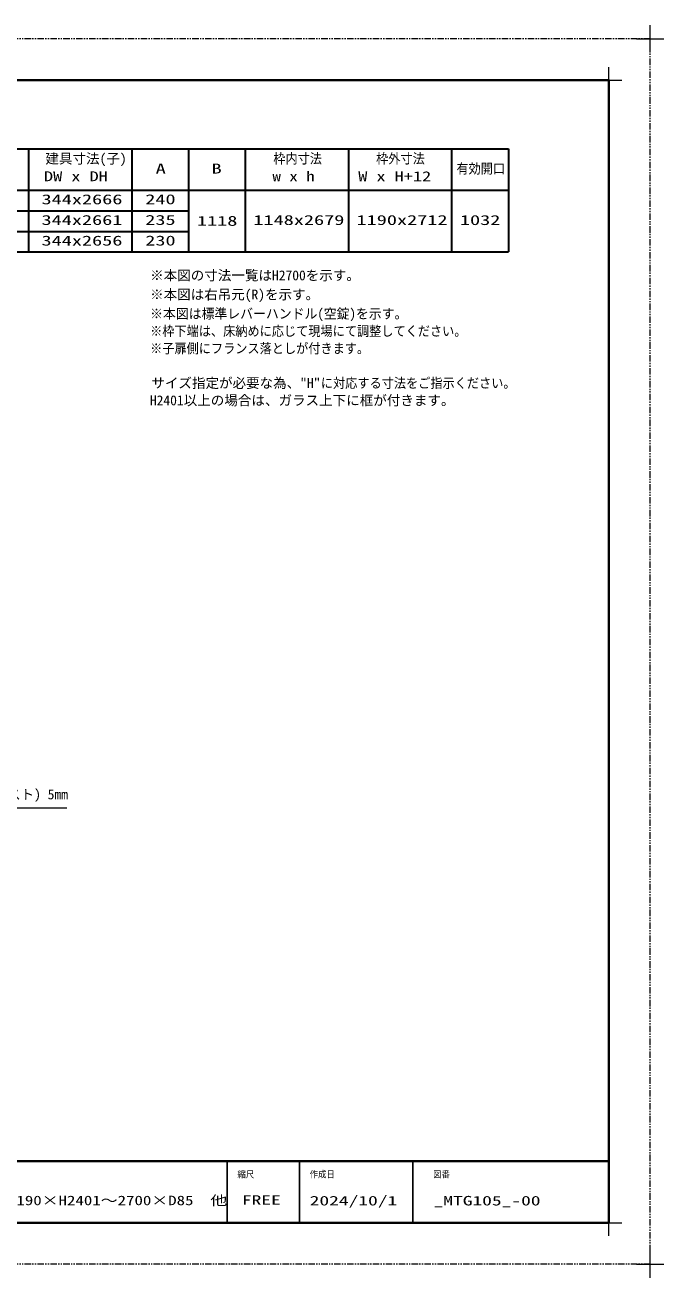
# Model space of a CAD drawing. Units: millimetres, scale not verified. Extents: x -1306 to 1306, y -607 to 607.
# Drawn here: x -219 to 400, y -607 to 607 of the extents above; entities that cross this region are included whole.
import ezdxf
from ezdxf.enums import TextEntityAlignment as Align

# ---------------------------------------------------------------- set-up
doc = ezdxf.new("R2010")
doc.units = ezdxf.units.MM
doc.header["$LTSCALE"] = 5
doc.linetypes.add('USER1', pattern=[2.5, 1.25, -0.25, 0.25, -0.25, 0.25, -0.25])
for name, color, linetype, lineweight in [('0-1_線(黄)', 2, 'Continuous', 15), ('0-3_陰線', 4, 'USER1', 9), ('0-D_線(白)', 7, 'Continuous', 30), ('1-1_寸法線', 3, 'Continuous', 13), ('1-4_DEFPOINTS', 7, 'Continuous', 5), ('1-5_0', 3, 'Continuous', 25), ('1-7_図面枠', 7, 'Continuous', 35), ('1-8_一般', 7, 'Continuous', 5)]:
    doc.layers.add(name, color=color, linetype=linetype, lineweight=lineweight)
doc.styles.add('ＭＳ ゴシック', font='')
doc.styles.get('ＭＳ ゴシック').set_extended_font_data('MS Gothic')

# ---------------------------------------------------------------- blocks, each defined once
blk = doc.blocks.new('グループ-13-1')
at = {"layer": '1-8_一般'}
for p, q in [((62041.6, -14029.5), (62041.6, -13365.5)), ((61709.6, -13697.5), (62373.6, -13697.5))]:
    blk.add_line(p, q, dxfattribs=at)

msp = doc.modelspace()

# ---------------------------------------------------------------- linework, layer by layer
at = {"layer": '0-3_陰線'}
for p, q in [((387.036, 594), (-1292.964, 594)), ((387.036, -594), (387.036, 594)), ((387.036, -594), (-1292.964, -594))]:
    msp.add_line(p, q, dxfattribs=at)
at = {"layer": '0-D_線(白)'}
for p, q in [((-490.409, 487.3), (249.591, 487.3)), ((-215.409, 487.3), (-215.409, 387.3)), ((-115.409, 487.3), (-115.409, 387.3)), ((-60.409, 487.3), (-60.409, 387.3)), ((-5.409, 487.3), (-5.409, 387.3)), ((94.591, 487.3), (94.591, 387.3)), ((194.591, 487.3), (194.591, 387.3)), ((249.591, 487.3), (249.591, 387.3)), ((-490.409, 447.3), (249.591, 447.3)), ((-380.409, 427.3), (-60.409, 427.3)), ((-380.409, 407.3), (-60.409, 407.3)), ((-490.409, 387.3), (249.591, 387.3))]:
    msp.add_line(p, q, dxfattribs=at)
at = {"layer": '1-1_寸法線'}
msp.add_lwpolyline([(-178.288, -151.858), (-433.851, -151.858), (-485.599, -295.184)], dxfattribs=at)
at = {"layer": '1-4_DEFPOINTS'}
for p, q in [((347.036, 541.55), (347.036, 566.45)), ((334.586, 554), (359.486, 554)), ((347.036, -566.45), (347.036, -541.55)), ((334.586, -554), (359.486, -554))]:
    msp.add_line(p, q, dxfattribs=at)
at = {"layer": '1-5_0', "color": 7}
for p, q in [((-22.964, -494), (-22.964, -554)), ((47.036, -494), (47.036, -554)), ((157.036, -494), (157.036, -554))]:
    msp.add_line(p, q, dxfattribs=at)
at = {"layer": '1-7_図面枠'}
msp.add_line((-1252.964, -494), (347.036, -494), dxfattribs=at)
msp.add_lwpolyline([(-1252.964, -554), (347.036, -554), (347.036, 554), (-1252.964, 554)], close=True, dxfattribs=at)

# ---------------------------------------------------------------- block references
at = {"layer": '0-3_陰線', "xscale": 0.04, "yscale": 0.04}
for p in [(-2094.629, 1141.9), (-2094.629, -46.1)]:
    msp.add_blockref('グループ-13-1', p, dxfattribs=at)

# ---------------------------------------------------------------- texts
at = {"layer": '0-1_線(黄)', "style": 'ＭＳ ゴシック'}
for s, height, p in [('建具寸法(子)', 9.621, (-199.057, 470.125)), ('※本図の寸法一覧はH2700を示す。', 9.621, (-97.564, 356.974)), ('※本図は右吊元(R)を示す。', 9.604, (-97.564, 338.402)), ('サイズ指定が必要な為、"H"', 9.604, (-96.294, 252.599)), ('H2401以上の場合は、ガラス上下に框が付きます。', 9.621, (-97.776, 235.788))]:
    msp.add_text(s, height=height, dxfattribs=at).set_placement(p, align=Align.BOTTOM_LEFT)
for s, height, width, p in [('枠内寸法', 9.604, 0.9, (21.788, 470.2)), ('枠外寸法', 9.604, 0.9, (121.438, 470.2)), ('有効開口', 9.604, 0.9, (199.223, 460.456)), ('DW x DH', 9.621, 1.35, (-200.399, 452.99)), ('A', 9.604, 1.5, (-92.179, 460.456)), ('B', 9.604, 1.5, (-38.005, 460.456)), ('w x h', 9.621, 1.25, (20.95, 452.99)), ('W x H+12', 9.621, 1.35, (104.11, 452.99)), ('344x2666', 9.604, 1.5, (-202.819, 430.642)), ('240', 9.604, 1.5, (-102.286, 430.686)), ('344x2661', 9.604, 1.5, (-202.819, 410.642)), ('235', 9.604, 1.5, (-102.286, 410.686)), ('1118', 9.604, 1.5, (-52.186, 409.8)), ('1148x2679', 9.604, 1.5, (2.469, 410.578)), ('1190x2712', 9.604, 1.5, (102.436, 410.578)), ('1032', 9.604, 1.5, (202.632, 410.552)), ('344x2656', 9.604, 1.5, (-202.819, 390.642)), ('230', 9.604, 1.5, (-102.286, 390.686)), ('※本図は標準レバーハンドル(空錠)を示す。', 9.621, 0.95, (-97.564, 319.831)), ('※枠下端は、床納めに応じて現場にて調整してください。', 9.604, 0.9, (-97.564, 302.982)), ('※子扉側にフランス落としが付きます。', 9.604, 0.9, (-97.564, 286.171)), ('に対応する寸法をご指示ください。', 9.604, 0.9, (67.897, 252.599))]:
    msp.add_text(s, height=height, dxfattribs=dict(at, width=width)).set_placement(p, align=Align.BOTTOM_LEFT)
at = {"layer": '1-1_寸法線', "style": 'ＭＳ ゴシック'}
msp.add_text('熱処理タペストリーガラス(フロスト) 5mm', height=9.621, dxfattribs=at).set_placement((-426.451, -146.179), align=Align.BOTTOM_LEFT)
at = {"layer": '1-7_図面枠', "style": 'ＭＳ ゴシック'}
for s, height, width, p in [('縮尺', 6.452, 0.9, (-12.964, -512.038)), ('作成日', 6.452, 0.9, (57.036, -511.963)), ('図番', 6.452, 0.9, (176.633, -512.073)), ('W1190×H2401～2700×D85\u3000他', 9.236, 1.3, (-243.459, -539.518)), ('FREE', 9.238, 1.5, (-8.664, -539.129)), ('2024/10/1', 9.238, 1.5, (57.036, -539.776)), ('_MTG105_-00', 9.238, 1.5, (177.071, -539.776))]:
    msp.add_text(s, height=height, dxfattribs=dict(at, width=width)).set_placement(p, align=Align.BOTTOM_LEFT)

doc.saveas('drawing.dxf')
